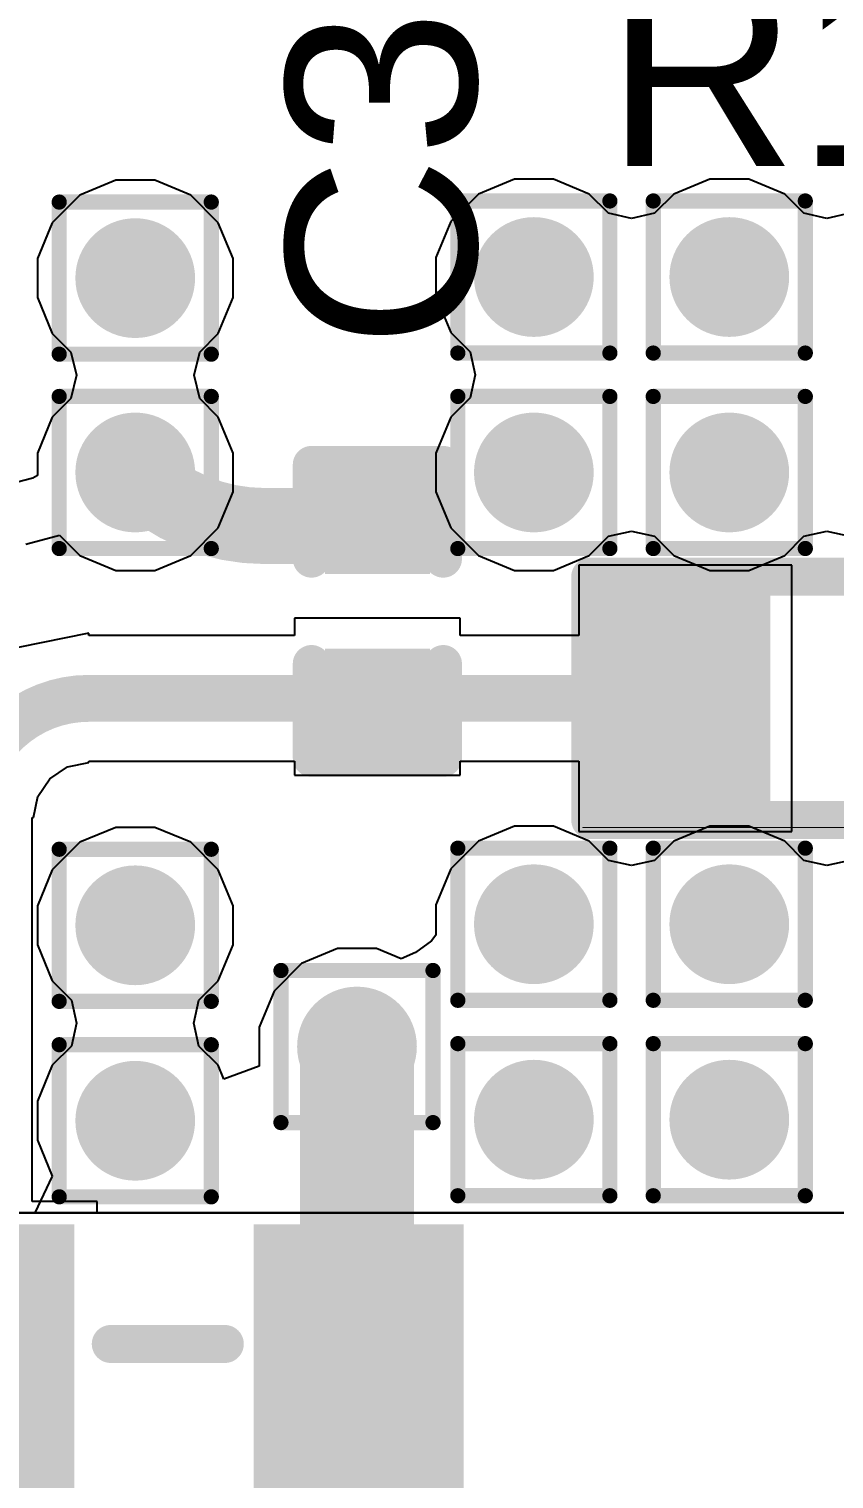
# Model space of a CAD drawing. Header units: inches. Extents: x -12 to 5355, y -7 to 5366.
# Drawn here: x 2.341 to 5.031, y 4.175 to 9.017 of the extents above; entities that cross this region are included whole.
import ezdxf

# ---------------------------------------------------------------- set-up
doc = ezdxf.new("R2010")
doc.units = ezdxf.units.IN
for name, color, linetype in [('BOTTOM LAYER', 5, 'Continuous'), ('Drill Drawing', 1, 'Continuous'), ('GROUND1', 16, 'Continuous'), ('GROUND2', 156, 'Continuous'), ('Multi-Layer', 9, 'Continuous'), ('POWER', 76, 'Continuous'), ('SIGNAL', 90, 'Continuous'), ('TOP LAYER', 1, 'Continuous'), ('Top Overlay', 2, 'Continuous'), ('Top Paste', 8, 'Continuous'), ('Top Solder', 216, 'Continuous'), ('Via Holes', 16, 'Continuous')]:
    doc.layers.add(name, color=color, linetype=linetype)
doc.styles.add('Arial', font='', dxfattribs={"height": 0.2})
doc.styles.get('Arial').set_extended_font_data('Arial')

# ---------------------------------------------------------------- blocks, each defined once
blk = doc.blocks.new('2450AT18D0100E_12')
at = {"layer": 'TOP LAYER'}
for points in [[(-2, 0.95), (-1, 0.95), (-1, 0.35), (-2, 0.35)], [(1, 0.95), (2, 0.95), (2, 0.35), (1, 0.35)], [(-2, -0.35), (-1, -0.35), (-1, -0.95), (-2, -0.95)], [(1, -0.35), (2, -0.35), (2, -0.95), (1, -0.95)]]:
    blk.add_hatch(color=1, dxfattribs=at).paths.add_polyline_path(points)
at = {"layer": 'Top Paste'}
for points in [[(-2, 0.95), (-1, 0.95), (-1, 0.35), (-2, 0.35)], [(1, 0.95), (2, 0.95), (2, 0.35), (1, 0.35)], [(-2, -0.35), (-1, -0.35), (-1, -0.95), (-2, -0.95)], [(1, -0.35), (2, -0.35), (2, -0.95), (1, -0.95)]]:
    blk.add_hatch(color=8, dxfattribs=at).paths.add_polyline_path(points)
at = {"layer": 'Top Solder'}
for points in [[(-2.0508, 1.0008), (-0.9492, 1.0008), (-0.9492, 0.2992), (-2.0508, 0.2992)], [(0.9492, 1.0008), (2.0508, 1.0008), (2.0508, 0.2992), (0.9492, 0.2992)], [(-2.0508, -0.2992), (-0.9492, -0.2992), (-0.9492, -1.0008), (-2.0508, -1.0008)], [(0.9492, -0.2992), (2.0508, -0.2992), (2.0508, -1.0008), (0.9492, -1.0008)]]:
    blk.add_hatch(color=216, dxfattribs=at).paths.add_polyline_path(points)
at = {"layer": 'Top Overlay'}
for p, q in [((-0.762, 0.381), (-0.762, 0.381)), ((-0.762, 0.381), (-0.762, -0.254)), ((-0.381, 0.381), (-0.762, 0.381)), ((-0.381, -0.254), (-0.381, 0.381)), ((-0.762, -0.254), (-0.381, -0.254))]:
    blk.add_line(p, q, dxfattribs=at)
for points in [[(0.7874, 0.8636, 0.127, 0.127, 0), (-0.762, 0.8636, 0.127, 0.127, 0)], [(-1.651, -0.1778, 0.127, 0.127, 0), (-1.651, 0.2032, 0.127, 0.127, 0)], [(1.651, -0.1778, 0.127, 0.127, 0), (1.651, 0.2032, 0.127, 0.127, 0)], [(0.7874, -0.8636, 0.127, 0.127, 0), (-0.762, -0.8636, 0.127, 0.127, 0)]]:
    blk.add_lwpolyline(points, format="xyseb", dxfattribs=at)
for points in [[(-0.7937, 0.8636, 0.0635, 0.0635, 1), (-0.7302, 0.8636, 0.0635, 0.0635, 1)], [(0.7556, 0.8636, 0.0635, 0.0635, 1), (0.8191, 0.8636, 0.0635, 0.0635, 1)], [(-1.6827, 0.2032, 0.0635, 0.0635, 1), (-1.6193, 0.2032, 0.0635, 0.0635, 1)], [(1.6193, 0.2032, 0.0635, 0.0635, 1), (1.6827, 0.2032, 0.0635, 0.0635, 1)], [(-1.6827, -0.1778, 0.0635, 0.0635, 1), (-1.6193, -0.1778, 0.0635, 0.0635, 1)], [(1.6193, -0.1778, 0.0635, 0.0635, 1), (1.6827, -0.1778, 0.0635, 0.0635, 1)], [(-0.7937, -0.8636, 0.0635, 0.0635, 1), (-0.7302, -0.8636, 0.0635, 0.0635, 1)], [(0.7556, -0.8636, 0.0635, 0.0635, 1), (0.8191, -0.8636, 0.0635, 0.0635, 1)]]:
    blk.add_lwpolyline(points, format="xyseb", close=True, dxfattribs=at)
blk = doc.blocks.new('R___0402_95')
at = {"layer": 'TOP LAYER'}
for points in [[(-0.6985, -0.3175), (-0.6985, 0.3175), (-0.2413, 0.3175), (-0.2413, -0.3175)], [(0.2413, -0.3175), (0.2413, 0.3175), (0.6985, 0.3175), (0.6985, -0.3175)]]:
    blk.add_hatch(color=1, dxfattribs=at).paths.add_polyline_path(points)
at = {"layer": 'Top Paste'}
for points in [[(-0.6985, -0.3175), (-0.6985, 0.3175), (-0.2413, 0.3175), (-0.2413, -0.3175)], [(0.2413, -0.3175), (0.2413, 0.3175), (0.6985, 0.3175), (0.6985, -0.3175)]]:
    blk.add_hatch(color=8, dxfattribs=at).paths.add_polyline_path(points)
at = {"layer": 'Top Solder'}
for points in [[(-0.7535, -0.3725), (-0.7535, 0.3725), (-0.1863, 0.3725), (-0.1863, -0.3725)], [(0.1863, -0.3725), (0.1863, 0.3725), (0.7535, 0.3725), (0.7535, -0.3725)]]:
    blk.add_hatch(color=216, dxfattribs=at).paths.add_polyline_path(points)
at = {"layer": 'Top Overlay'}
for points in [[(-0.7874, 0.4064, 0.127, 0.127, 0), (0.7874, 0.4064, 0.127, 0.127, 0)], [(-0.7874, -0.4064, 0.127, 0.127, 0), (-0.7874, 0.4064, 0.127, 0.127, 0)], [(0.7874, -0.4064, 0.127, 0.127, 0), (0.7874, 0.4064, 0.127, 0.127, 0)], [(-0.7874, -0.4064, 0.127, 0.127, 0), (0.7874, -0.4064, 0.127, 0.127, 0)], [(-0.8128, -0.4318, 0.00323, 0.00323, 0), (0.8128, -0.4318, 0.00323, 0.00323, 0)]]:
    blk.add_lwpolyline(points, format="xyseb", dxfattribs=at)
for points in [[(-0.8191, 0.4064, 0.0635, 0.0635, 1), (-0.7556, 0.4064, 0.0635, 0.0635, 1)], [(-0.8191, 0.4064, 0.0635, 0.0635, 1), (-0.7556, 0.4064, 0.0635, 0.0635, 1)], [(0.7556, 0.4064, 0.0635, 0.0635, 1), (0.8191, 0.4064, 0.0635, 0.0635, 1)], [(0.7556, 0.4064, 0.0635, 0.0635, 1), (0.8191, 0.4064, 0.0635, 0.0635, 1)], [(-0.8191, -0.4064, 0.0635, 0.0635, 1), (-0.7556, -0.4064, 0.0635, 0.0635, 1)], [(-0.8191, -0.4064, 0.0635, 0.0635, 1), (-0.7556, -0.4064, 0.0635, 0.0635, 1)], [(0.7556, -0.4064, 0.0635, 0.0635, 1), (0.8191, -0.4064, 0.0635, 0.0635, 1)], [(0.7556, -0.4064, 0.0635, 0.0635, 1), (0.8191, -0.4064, 0.0635, 0.0635, 1)], [(-0.8136, -0.4318, 0.00161, 0.00161, 1), (-0.812, -0.4318, 0.00161, 0.00161, 1)], [(0.812, -0.4318, 0.00161, 0.00161, 1), (0.8136, -0.4318, 0.00161, 0.00161, 1)]]:
    blk.add_lwpolyline(points, format="xyseb", close=True, dxfattribs=at)
blk = doc.blocks.new('CAPC0603X03L_C_121')
at = {"layer": 'TOP LAYER'}
for points in [[(-0.42, -0.15), (-0.42, 0.15), (-0.15, 0.15), (-0.15, -0.15)], [(0.15, -0.15), (0.15, 0.15), (0.42, 0.15), (0.42, -0.15)]]:
    blk.add_hatch(color=1, dxfattribs=at).paths.add_polyline_path(points)
at = {"layer": 'Top Paste'}
for points in [[(-0.42, -0.15), (-0.42, 0.15), (-0.15, 0.15), (-0.15, -0.15)], [(0.15, -0.15), (0.15, 0.15), (0.42, 0.15), (0.42, -0.15)]]:
    blk.add_hatch(color=8, dxfattribs=at).paths.add_polyline_path(points)
at = {"layer": 'Top Solder'}
for points in [[(-0.4454, -0.1754), (-0.4454, 0.1754), (-0.1246, 0.1754), (-0.1246, -0.1754)], [(0.1246, -0.1754), (0.1246, 0.1754), (0.4454, 0.1754), (0.4454, -0.1754)]]:
    blk.add_hatch(color=216, dxfattribs=at).paths.add_polyline_path(points)
at = {"layer": 'Top Overlay'}
for points in [[(-0.175, 0.22, 0.125, 0.125, 0), (-0.49, 0.22, 0.125, 0.125, 0)], [(-0.49, -0.22, 0.125, 0.125, 0), (-0.49, 0.22, 0.125, 0.125, 0)], [(0.49, 0.22, 0.125, 0.125, 0), (0.175, 0.22, 0.125, 0.125, 0)], [(0.49, -0.22, 0.125, 0.125, 0), (0.49, 0.22, 0.125, 0.125, 0)], [(-0.175, -0.22, 0.125, 0.125, 0), (-0.49, -0.22, 0.125, 0.125, 0)], [(0.49, -0.22, 0.125, 0.125, 0), (0.175, -0.22, 0.125, 0.125, 0)]]:
    blk.add_lwpolyline(points, format="xyseb", dxfattribs=at)
for points in [[(-0.5212, 0.22, 0.0625, 0.0625, 1), (-0.4587, 0.22, 0.0625, 0.0625, 1)], [(-0.5212, 0.22, 0.0625, 0.0625, 1), (-0.4587, 0.22, 0.0625, 0.0625, 1)], [(-0.2063, 0.22, 0.0625, 0.0625, 1), (-0.1438, 0.22, 0.0625, 0.0625, 1)], [(0.1438, 0.22, 0.0625, 0.0625, 1), (0.2063, 0.22, 0.0625, 0.0625, 1)], [(0.4587, 0.22, 0.0625, 0.0625, 1), (0.5212, 0.22, 0.0625, 0.0625, 1)], [(0.4587, 0.22, 0.0625, 0.0625, 1), (0.5212, 0.22, 0.0625, 0.0625, 1)], [(-0.5212, -0.22, 0.0625, 0.0625, 1), (-0.4587, -0.22, 0.0625, 0.0625, 1)], [(-0.5212, -0.22, 0.0625, 0.0625, 1), (-0.4587, -0.22, 0.0625, 0.0625, 1)], [(-0.2063, -0.22, 0.0625, 0.0625, 1), (-0.1438, -0.22, 0.0625, 0.0625, 1)], [(0.1438, -0.22, 0.0625, 0.0625, 1), (0.2063, -0.22, 0.0625, 0.0625, 1)], [(0.4587, -0.22, 0.0625, 0.0625, 1), (0.5212, -0.22, 0.0625, 0.0625, 1)], [(0.4587, -0.22, 0.0625, 0.0625, 1), (0.5212, -0.22, 0.0625, 0.0625, 1)]]:
    blk.add_lwpolyline(points, format="xyseb", close=True, dxfattribs=at)

msp = doc.modelspace()

# ---------------------------------------------------------------- hatches: boundary and pattern name
at = {"layer": 'BOTTOM LAYER'}
h = msp.add_hatch(color=5, dxfattribs=at)
edge = h.paths.add_edge_path()
edge.add_arc((2.6963, 8.1853), 0.2, 0, 360)
h = msp.add_hatch(color=5, dxfattribs=at)
edge = h.paths.add_edge_path()
edge.add_arc((4.028, 8.189), 0.2, 0, 360)
h = msp.add_hatch(color=5, dxfattribs=at)
edge = h.paths.add_edge_path()
edge.add_arc((4.6808, 8.189), 0.2, 0, 360)
h = msp.add_hatch(color=5, dxfattribs=at)
edge = h.paths.add_edge_path()
edge.add_arc((2.6963, 7.5362), 0.2, 0, 360)
h = msp.add_hatch(color=5, dxfattribs=at)
edge = h.paths.add_edge_path()
edge.add_arc((4.028, 7.5362), 0.2, 0, 360)
h = msp.add_hatch(color=5, dxfattribs=at)
edge = h.paths.add_edge_path()
edge.add_arc((4.6808, 7.5362), 0.2, 0, 360)
h = msp.add_hatch(color=5, dxfattribs=at)
edge = h.paths.add_edge_path()
edge.add_arc((2.6963, 6.0238), 0.2, 0, 360)
h = msp.add_hatch(color=5, dxfattribs=at)
edge = h.paths.add_edge_path()
edge.add_arc((4.028, 6.0274), 0.2, 0, 360)
h = msp.add_hatch(color=5, dxfattribs=at)
edge = h.paths.add_edge_path()
edge.add_arc((4.6808, 6.0274), 0.2, 0, 360)
h = msp.add_hatch(color=5, dxfattribs=at)
edge = h.paths.add_edge_path()
edge.add_arc((3.4371, 5.6189), 0.2, 0, 360)
h = msp.add_hatch(color=5, dxfattribs=at)
edge = h.paths.add_edge_path()
edge.add_arc((2.6963, 5.371), 0.2, 0, 360)
h = msp.add_hatch(color=5, dxfattribs=at)
edge = h.paths.add_edge_path()
edge.add_arc((4.028, 5.3746), 0.2, 0, 360)
h = msp.add_hatch(color=5, dxfattribs=at)
edge = h.paths.add_edge_path()
edge.add_arc((4.6808, 5.3746), 0.2, 0, 360)
at = {"layer": 'GROUND1'}
h = msp.add_hatch(color=16, dxfattribs=at)
edge = h.paths.add_edge_path()
edge.add_arc((2.6963, 8.1853), 0.2, 0, 360)
h = msp.add_hatch(color=16, dxfattribs=at)
edge = h.paths.add_edge_path()
edge.add_arc((4.028, 8.189), 0.2, 0, 360)
h = msp.add_hatch(color=16, dxfattribs=at)
edge = h.paths.add_edge_path()
edge.add_arc((4.6808, 8.189), 0.2, 0, 360)
h = msp.add_hatch(color=16, dxfattribs=at)
edge = h.paths.add_edge_path()
edge.add_arc((2.6963, 7.5362), 0.2, 0, 360)
h = msp.add_hatch(color=16, dxfattribs=at)
edge = h.paths.add_edge_path()
edge.add_arc((4.028, 7.5362), 0.2, 0, 360)
h = msp.add_hatch(color=16, dxfattribs=at)
edge = h.paths.add_edge_path()
edge.add_arc((4.6808, 7.5362), 0.2, 0, 360)
h = msp.add_hatch(color=16, dxfattribs=at)
edge = h.paths.add_edge_path()
edge.add_arc((2.6963, 6.0238), 0.2, 0, 360)
h = msp.add_hatch(color=16, dxfattribs=at)
edge = h.paths.add_edge_path()
edge.add_arc((4.028, 6.0274), 0.2, 0, 360)
h = msp.add_hatch(color=16, dxfattribs=at)
edge = h.paths.add_edge_path()
edge.add_arc((4.6808, 6.0274), 0.2, 0, 360)
h = msp.add_hatch(color=16, dxfattribs=at)
edge = h.paths.add_edge_path()
edge.add_arc((3.4371, 5.6189), 0.2, 0, 360)
h = msp.add_hatch(color=16, dxfattribs=at)
edge = h.paths.add_edge_path()
edge.add_arc((2.6963, 5.371), 0.2, 0, 360)
h = msp.add_hatch(color=16, dxfattribs=at)
edge = h.paths.add_edge_path()
edge.add_arc((4.028, 5.3746), 0.2, 0, 360)
h = msp.add_hatch(color=16, dxfattribs=at)
edge = h.paths.add_edge_path()
edge.add_arc((4.6808, 5.3746), 0.2, 0, 360)
at = {"layer": 'GROUND2'}
h = msp.add_hatch(color=156, dxfattribs=at)
edge = h.paths.add_edge_path()
edge.add_arc((2.6963, 8.1853), 0.2, 0, 360)
h = msp.add_hatch(color=156, dxfattribs=at)
edge = h.paths.add_edge_path()
edge.add_arc((4.028, 8.189), 0.2, 0, 360)
h = msp.add_hatch(color=156, dxfattribs=at)
edge = h.paths.add_edge_path()
edge.add_arc((4.6808, 8.189), 0.2, 0, 360)
h = msp.add_hatch(color=156, dxfattribs=at)
edge = h.paths.add_edge_path()
edge.add_arc((2.6963, 7.5362), 0.2, 0, 360)
h = msp.add_hatch(color=156, dxfattribs=at)
edge = h.paths.add_edge_path()
edge.add_arc((4.028, 7.5362), 0.2, 0, 360)
h = msp.add_hatch(color=156, dxfattribs=at)
edge = h.paths.add_edge_path()
edge.add_arc((4.6808, 7.5362), 0.2, 0, 360)
h = msp.add_hatch(color=156, dxfattribs=at)
edge = h.paths.add_edge_path()
edge.add_arc((2.6963, 6.0238), 0.2, 0, 360)
h = msp.add_hatch(color=156, dxfattribs=at)
edge = h.paths.add_edge_path()
edge.add_arc((4.028, 6.0274), 0.2, 0, 360)
h = msp.add_hatch(color=156, dxfattribs=at)
edge = h.paths.add_edge_path()
edge.add_arc((4.6808, 6.0274), 0.2, 0, 360)
h = msp.add_hatch(color=156, dxfattribs=at)
edge = h.paths.add_edge_path()
edge.add_arc((3.4371, 5.6189), 0.2, 0, 360)
h = msp.add_hatch(color=156, dxfattribs=at)
edge = h.paths.add_edge_path()
edge.add_arc((2.6963, 5.371), 0.2, 0, 360)
h = msp.add_hatch(color=156, dxfattribs=at)
edge = h.paths.add_edge_path()
edge.add_arc((4.028, 5.3746), 0.2, 0, 360)
h = msp.add_hatch(color=156, dxfattribs=at)
edge = h.paths.add_edge_path()
edge.add_arc((4.6808, 5.3746), 0.2, 0, 360)
at = {"layer": 'POWER'}
h = msp.add_hatch(color=76, dxfattribs=at)
edge = h.paths.add_edge_path()
edge.add_arc((2.6963, 8.1853), 0.2, 0, 360)
h = msp.add_hatch(color=76, dxfattribs=at)
edge = h.paths.add_edge_path()
edge.add_arc((4.028, 8.189), 0.2, 0, 360)
h = msp.add_hatch(color=76, dxfattribs=at)
edge = h.paths.add_edge_path()
edge.add_arc((4.6808, 8.189), 0.2, 0, 360)
h = msp.add_hatch(color=76, dxfattribs=at)
edge = h.paths.add_edge_path()
edge.add_arc((2.6963, 7.5362), 0.2, 0, 360)
h = msp.add_hatch(color=76, dxfattribs=at)
edge = h.paths.add_edge_path()
edge.add_arc((4.028, 7.5362), 0.2, 0, 360)
h = msp.add_hatch(color=76, dxfattribs=at)
edge = h.paths.add_edge_path()
edge.add_arc((4.6808, 7.5362), 0.2, 0, 360)
h = msp.add_hatch(color=76, dxfattribs=at)
edge = h.paths.add_edge_path()
edge.add_arc((2.6963, 6.0238), 0.2, 0, 360)
h = msp.add_hatch(color=76, dxfattribs=at)
edge = h.paths.add_edge_path()
edge.add_arc((4.028, 6.0274), 0.2, 0, 360)
h = msp.add_hatch(color=76, dxfattribs=at)
edge = h.paths.add_edge_path()
edge.add_arc((4.6808, 6.0274), 0.2, 0, 360)
h = msp.add_hatch(color=76, dxfattribs=at)
edge = h.paths.add_edge_path()
edge.add_arc((3.4371, 5.6189), 0.2, 0, 360)
h = msp.add_hatch(color=76, dxfattribs=at)
edge = h.paths.add_edge_path()
edge.add_arc((2.6963, 5.371), 0.2, 0, 360)
h = msp.add_hatch(color=76, dxfattribs=at)
edge = h.paths.add_edge_path()
edge.add_arc((4.028, 5.3746), 0.2, 0, 360)
h = msp.add_hatch(color=76, dxfattribs=at)
edge = h.paths.add_edge_path()
edge.add_arc((4.6808, 5.3746), 0.2, 0, 360)
at = {"layer": 'SIGNAL'}
h = msp.add_hatch(color=90, dxfattribs=at)
edge = h.paths.add_edge_path()
edge.add_arc((2.6963, 8.1853), 0.2, 0, 360)
h = msp.add_hatch(color=90, dxfattribs=at)
edge = h.paths.add_edge_path()
edge.add_arc((4.028, 8.189), 0.2, 0, 360)
h = msp.add_hatch(color=90, dxfattribs=at)
edge = h.paths.add_edge_path()
edge.add_arc((4.6808, 8.189), 0.2, 0, 360)
h = msp.add_hatch(color=90, dxfattribs=at)
edge = h.paths.add_edge_path()
edge.add_arc((2.6963, 7.5362), 0.2, 0, 360)
h = msp.add_hatch(color=90, dxfattribs=at)
edge = h.paths.add_edge_path()
edge.add_arc((4.028, 7.5362), 0.2, 0, 360)
h = msp.add_hatch(color=90, dxfattribs=at)
edge = h.paths.add_edge_path()
edge.add_arc((4.6808, 7.5362), 0.2, 0, 360)
h = msp.add_hatch(color=90, dxfattribs=at)
edge = h.paths.add_edge_path()
edge.add_arc((2.6963, 6.0238), 0.2, 0, 360)
h = msp.add_hatch(color=90, dxfattribs=at)
edge = h.paths.add_edge_path()
edge.add_arc((4.028, 6.0274), 0.2, 0, 360)
h = msp.add_hatch(color=90, dxfattribs=at)
edge = h.paths.add_edge_path()
edge.add_arc((4.6808, 6.0274), 0.2, 0, 360)
h = msp.add_hatch(color=90, dxfattribs=at)
edge = h.paths.add_edge_path()
edge.add_arc((3.4371, 5.6189), 0.2, 0, 360)
h = msp.add_hatch(color=90, dxfattribs=at)
edge = h.paths.add_edge_path()
edge.add_arc((2.6963, 5.371), 0.2, 0, 360)
h = msp.add_hatch(color=90, dxfattribs=at)
edge = h.paths.add_edge_path()
edge.add_arc((4.028, 5.3746), 0.2, 0, 360)
h = msp.add_hatch(color=90, dxfattribs=at)
edge = h.paths.add_edge_path()
edge.add_arc((4.6808, 5.3746), 0.2, 0, 360)
at = {"layer": 'TOP LAYER'}
h = msp.add_hatch(color=1, dxfattribs=at)
edge = h.paths.add_edge_path()
edge.add_arc((2.6963, 8.1853), 0.2, 0, 360)
h = msp.add_hatch(color=1, dxfattribs=at)
edge = h.paths.add_edge_path()
edge.add_arc((4.028, 8.189), 0.2, 0, 360)
h = msp.add_hatch(color=1, dxfattribs=at)
edge = h.paths.add_edge_path()
edge.add_arc((4.6808, 8.189), 0.2, 0, 360)
h = msp.add_hatch(color=1, dxfattribs=at)
edge = h.paths.add_edge_path()
edge.add_arc((2.6963, 7.5362), 0.2, 0, 360)
h = msp.add_hatch(color=1, dxfattribs=at)
edge = h.paths.add_edge_path()
edge.add_arc((4.028, 7.5362), 0.2, 0, 360)
h = msp.add_hatch(color=1, dxfattribs=at)
edge = h.paths.add_edge_path()
edge.add_arc((4.6808, 7.5362), 0.2, 0, 360)
h = msp.add_hatch(color=1, dxfattribs=at)
edge = h.paths.add_edge_path()
edge.add_arc((2.6963, 6.0238), 0.2, 0, 360)
h = msp.add_hatch(color=1, dxfattribs=at)
edge = h.paths.add_edge_path()
edge.add_arc((4.028, 6.0274), 0.2, 0, 360)
h = msp.add_hatch(color=1, dxfattribs=at)
edge = h.paths.add_edge_path()
edge.add_arc((4.6808, 6.0274), 0.2, 0, 360)
h = msp.add_hatch(color=1, dxfattribs=at)
edge = h.paths.add_edge_path()
edge.add_arc((3.4371, 5.6189), 0.2, 0, 360)
h = msp.add_hatch(color=1, dxfattribs=at)
edge = h.paths.add_edge_path()
edge.add_arc((2.6963, 5.371), 0.2, 0, 360)
h = msp.add_hatch(color=1, dxfattribs=at)
edge = h.paths.add_edge_path()
edge.add_arc((4.028, 5.3746), 0.2, 0, 360)
h = msp.add_hatch(color=1, dxfattribs=at)
edge = h.paths.add_edge_path()
edge.add_arc((4.6808, 5.3746), 0.2, 0, 360)
at = {"layer": 'Via Holes'}
h = msp.add_hatch(color=7, dxfattribs=at)
edge = h.paths.add_edge_path()
edge.add_arc((2.6963, 8.1853), 0.1, 0, 360)
h = msp.add_hatch(color=7, dxfattribs=at)
edge = h.paths.add_edge_path()
edge.add_arc((4.028, 8.189), 0.1, 0, 360)
h = msp.add_hatch(color=7, dxfattribs=at)
edge = h.paths.add_edge_path()
edge.add_arc((4.6808, 8.189), 0.1, 0, 360)
h = msp.add_hatch(color=7, dxfattribs=at)
edge = h.paths.add_edge_path()
edge.add_arc((2.6963, 7.5362), 0.1, 0, 360)
h = msp.add_hatch(color=7, dxfattribs=at)
edge = h.paths.add_edge_path()
edge.add_arc((4.028, 7.5362), 0.1, 0, 360)
h = msp.add_hatch(color=7, dxfattribs=at)
edge = h.paths.add_edge_path()
edge.add_arc((4.6808, 7.5362), 0.1, 0, 360)
h = msp.add_hatch(color=7, dxfattribs=at)
edge = h.paths.add_edge_path()
edge.add_arc((2.6963, 6.0238), 0.1, 0, 360)
h = msp.add_hatch(color=7, dxfattribs=at)
edge = h.paths.add_edge_path()
edge.add_arc((4.028, 6.0274), 0.1, 0, 360)
h = msp.add_hatch(color=7, dxfattribs=at)
edge = h.paths.add_edge_path()
edge.add_arc((4.6808, 6.0274), 0.1, 0, 360)
h = msp.add_hatch(color=7, dxfattribs=at)
edge = h.paths.add_edge_path()
edge.add_arc((3.4371, 5.6189), 0.1, 0, 360)
h = msp.add_hatch(color=7, dxfattribs=at)
edge = h.paths.add_edge_path()
edge.add_arc((4.028, 5.3746), 0.1, 0, 360)
h = msp.add_hatch(color=7, dxfattribs=at)
edge = h.paths.add_edge_path()
edge.add_arc((4.6808, 5.3746), 0.1, 0, 360)
h = msp.add_hatch(color=7, dxfattribs=at)
edge = h.paths.add_edge_path()
edge.add_arc((2.6963, 5.371), 0.1, 0, 360)

# ---------------------------------------------------------------- linework, layer by layer
at = {"layer": 'BOTTOM LAYER'}
msp.add_line((7.847, 5.0639), (0.259, 5.0639), dxfattribs=at)
at = {"layer": 'Drill Drawing'}
for points in [[(2.4423, 8.4393, 0.0508, 0.0508, 0), (2.9503, 8.4393, 0.0508, 0.0508, 0)], [(2.4423, 7.9313, 0.0508, 0.0508, 0), (2.4423, 8.4393, 0.0508, 0.0508, 0)], [(2.9503, 7.9313, 0.0508, 0.0508, 0), (2.9503, 8.4393, 0.0508, 0.0508, 0)], [(3.774, 8.443, 0.0508, 0.0508, 0), (4.282, 8.443, 0.0508, 0.0508, 0)], [(3.774, 7.935, 0.0508, 0.0508, 0), (3.774, 8.443, 0.0508, 0.0508, 0)], [(4.282, 7.935, 0.0508, 0.0508, 0), (4.282, 8.443, 0.0508, 0.0508, 0)], [(4.4268, 8.443, 0.0508, 0.0508, 0), (4.9348, 8.443, 0.0508, 0.0508, 0)], [(4.4268, 7.935, 0.0508, 0.0508, 0), (4.4268, 8.443, 0.0508, 0.0508, 0)], [(4.9348, 7.935, 0.0508, 0.0508, 0), (4.9348, 8.443, 0.0508, 0.0508, 0)], [(2.4423, 7.9313, 0.0508, 0.0508, 0), (2.9503, 7.9313, 0.0508, 0.0508, 0)], [(3.774, 7.935, 0.0508, 0.0508, 0), (4.282, 7.935, 0.0508, 0.0508, 0)], [(4.4268, 7.935, 0.0508, 0.0508, 0), (4.9348, 7.935, 0.0508, 0.0508, 0)], [(2.4423, 7.7902, 0.0508, 0.0508, 0), (2.9503, 7.7902, 0.0508, 0.0508, 0)], [(2.4423, 7.2822, 0.0508, 0.0508, 0), (2.4423, 7.7902, 0.0508, 0.0508, 0)], [(2.9503, 7.2822, 0.0508, 0.0508, 0), (2.9503, 7.7902, 0.0508, 0.0508, 0)], [(3.774, 7.7902, 0.0508, 0.0508, 0), (4.282, 7.7902, 0.0508, 0.0508, 0)], [(3.774, 7.2822, 0.0508, 0.0508, 0), (3.774, 7.7902, 0.0508, 0.0508, 0)], [(4.282, 7.2822, 0.0508, 0.0508, 0), (4.282, 7.7902, 0.0508, 0.0508, 0)], [(4.4268, 7.7902, 0.0508, 0.0508, 0), (4.9348, 7.7902, 0.0508, 0.0508, 0)], [(4.4268, 7.2822, 0.0508, 0.0508, 0), (4.4268, 7.7902, 0.0508, 0.0508, 0)], [(4.9348, 7.2822, 0.0508, 0.0508, 0), (4.9348, 7.7902, 0.0508, 0.0508, 0)], [(2.4423, 7.2822, 0.0508, 0.0508, 0), (2.9503, 7.2822, 0.0508, 0.0508, 0)], [(3.774, 7.2822, 0.0508, 0.0508, 0), (4.282, 7.2822, 0.0508, 0.0508, 0)], [(4.4268, 7.2822, 0.0508, 0.0508, 0), (4.9348, 7.2822, 0.0508, 0.0508, 0)], [(2.4423, 6.2778, 0.0508, 0.0508, 0), (2.9503, 6.2778, 0.0508, 0.0508, 0)], [(2.4423, 5.7698, 0.0508, 0.0508, 0), (2.4423, 6.2778, 0.0508, 0.0508, 0)], [(2.9503, 5.7698, 0.0508, 0.0508, 0), (2.9503, 6.2778, 0.0508, 0.0508, 0)], [(3.774, 6.2814, 0.0508, 0.0508, 0), (4.282, 6.2814, 0.0508, 0.0508, 0)], [(3.774, 5.7734, 0.0508, 0.0508, 0), (3.774, 6.2814, 0.0508, 0.0508, 0)], [(4.282, 5.7734, 0.0508, 0.0508, 0), (4.282, 6.2814, 0.0508, 0.0508, 0)], [(4.4268, 6.2814, 0.0508, 0.0508, 0), (4.9348, 6.2814, 0.0508, 0.0508, 0)], [(4.4268, 5.7734, 0.0508, 0.0508, 0), (4.4268, 6.2814, 0.0508, 0.0508, 0)], [(4.9348, 5.7734, 0.0508, 0.0508, 0), (4.9348, 6.2814, 0.0508, 0.0508, 0)], [(3.1831, 5.8729, 0.0508, 0.0508, 0), (3.6911, 5.8729, 0.0508, 0.0508, 0)], [(3.1831, 5.3649, 0.0508, 0.0508, 0), (3.1831, 5.8729, 0.0508, 0.0508, 0)], [(3.6911, 5.3649, 0.0508, 0.0508, 0), (3.6911, 5.8729, 0.0508, 0.0508, 0)], [(2.4423, 5.7698, 0.0508, 0.0508, 0), (2.9503, 5.7698, 0.0508, 0.0508, 0)], [(3.774, 5.7734, 0.0508, 0.0508, 0), (4.282, 5.7734, 0.0508, 0.0508, 0)], [(4.4268, 5.7734, 0.0508, 0.0508, 0), (4.9348, 5.7734, 0.0508, 0.0508, 0)], [(2.4423, 5.625, 0.0508, 0.0508, 0), (2.9503, 5.625, 0.0508, 0.0508, 0)], [(2.4423, 5.117, 0.0508, 0.0508, 0), (2.4423, 5.625, 0.0508, 0.0508, 0)], [(2.9503, 5.117, 0.0508, 0.0508, 0), (2.9503, 5.625, 0.0508, 0.0508, 0)], [(3.774, 5.6286, 0.0508, 0.0508, 0), (4.282, 5.6286, 0.0508, 0.0508, 0)], [(3.774, 5.1206, 0.0508, 0.0508, 0), (3.774, 5.6286, 0.0508, 0.0508, 0)], [(4.282, 5.1206, 0.0508, 0.0508, 0), (4.282, 5.6286, 0.0508, 0.0508, 0)], [(4.4268, 5.6286, 0.0508, 0.0508, 0), (4.9348, 5.6286, 0.0508, 0.0508, 0)], [(4.4268, 5.1206, 0.0508, 0.0508, 0), (4.4268, 5.6286, 0.0508, 0.0508, 0)], [(4.9348, 5.1206, 0.0508, 0.0508, 0), (4.9348, 5.6286, 0.0508, 0.0508, 0)], [(3.1831, 5.3649, 0.0508, 0.0508, 0), (3.6911, 5.3649, 0.0508, 0.0508, 0)], [(2.4423, 5.117, 0.0508, 0.0508, 0), (2.9503, 5.117, 0.0508, 0.0508, 0)], [(3.774, 5.1206, 0.0508, 0.0508, 0), (4.282, 5.1206, 0.0508, 0.0508, 0)], [(4.4268, 5.1206, 0.0508, 0.0508, 0), (4.9348, 5.1206, 0.0508, 0.0508, 0)]]:
    msp.add_lwpolyline(points, format="xyseb", dxfattribs=at)
for points in [[(2.4296, 8.4393, 0.0254, 0.0254, 1), (2.455, 8.4393, 0.0254, 0.0254, 1)], [(2.4296, 8.4393, 0.0254, 0.0254, 1), (2.455, 8.4393, 0.0254, 0.0254, 1)], [(2.9376, 8.4393, 0.0254, 0.0254, 1), (2.963, 8.4393, 0.0254, 0.0254, 1)], [(2.9376, 8.4393, 0.0254, 0.0254, 1), (2.963, 8.4393, 0.0254, 0.0254, 1)], [(3.7613, 8.443, 0.0254, 0.0254, 1), (3.7867, 8.443, 0.0254, 0.0254, 1)], [(3.7613, 8.443, 0.0254, 0.0254, 1), (3.7867, 8.443, 0.0254, 0.0254, 1)], [(4.2693, 8.443, 0.0254, 0.0254, 1), (4.2947, 8.443, 0.0254, 0.0254, 1)], [(4.2693, 8.443, 0.0254, 0.0254, 1), (4.2947, 8.443, 0.0254, 0.0254, 1)], [(4.4141, 8.443, 0.0254, 0.0254, 1), (4.4395, 8.443, 0.0254, 0.0254, 1)], [(4.4141, 8.443, 0.0254, 0.0254, 1), (4.4395, 8.443, 0.0254, 0.0254, 1)], [(4.9221, 8.443, 0.0254, 0.0254, 1), (4.9475, 8.443, 0.0254, 0.0254, 1)], [(4.9221, 8.443, 0.0254, 0.0254, 1), (4.9475, 8.443, 0.0254, 0.0254, 1)], [(2.4296, 7.9313, 0.0254, 0.0254, 1), (2.455, 7.9313, 0.0254, 0.0254, 1)], [(2.4296, 7.9313, 0.0254, 0.0254, 1), (2.455, 7.9313, 0.0254, 0.0254, 1)], [(2.9376, 7.9313, 0.0254, 0.0254, 1), (2.963, 7.9313, 0.0254, 0.0254, 1)], [(2.9376, 7.9313, 0.0254, 0.0254, 1), (2.963, 7.9313, 0.0254, 0.0254, 1)], [(3.7613, 7.935, 0.0254, 0.0254, 1), (3.7867, 7.935, 0.0254, 0.0254, 1)], [(3.7613, 7.935, 0.0254, 0.0254, 1), (3.7867, 7.935, 0.0254, 0.0254, 1)], [(4.2693, 7.935, 0.0254, 0.0254, 1), (4.2947, 7.935, 0.0254, 0.0254, 1)], [(4.2693, 7.935, 0.0254, 0.0254, 1), (4.2947, 7.935, 0.0254, 0.0254, 1)], [(4.4141, 7.935, 0.0254, 0.0254, 1), (4.4395, 7.935, 0.0254, 0.0254, 1)], [(4.4141, 7.935, 0.0254, 0.0254, 1), (4.4395, 7.935, 0.0254, 0.0254, 1)], [(4.9221, 7.935, 0.0254, 0.0254, 1), (4.9475, 7.935, 0.0254, 0.0254, 1)], [(4.9221, 7.935, 0.0254, 0.0254, 1), (4.9475, 7.935, 0.0254, 0.0254, 1)], [(2.4296, 7.7902, 0.0254, 0.0254, 1), (2.455, 7.7902, 0.0254, 0.0254, 1)], [(2.4296, 7.7902, 0.0254, 0.0254, 1), (2.455, 7.7902, 0.0254, 0.0254, 1)], [(2.9376, 7.7902, 0.0254, 0.0254, 1), (2.963, 7.7902, 0.0254, 0.0254, 1)], [(2.9376, 7.7902, 0.0254, 0.0254, 1), (2.963, 7.7902, 0.0254, 0.0254, 1)], [(3.7613, 7.7902, 0.0254, 0.0254, 1), (3.7867, 7.7902, 0.0254, 0.0254, 1)], [(3.7613, 7.7902, 0.0254, 0.0254, 1), (3.7867, 7.7902, 0.0254, 0.0254, 1)], [(4.2693, 7.7902, 0.0254, 0.0254, 1), (4.2947, 7.7902, 0.0254, 0.0254, 1)], [(4.2693, 7.7902, 0.0254, 0.0254, 1), (4.2947, 7.7902, 0.0254, 0.0254, 1)], [(4.4141, 7.7902, 0.0254, 0.0254, 1), (4.4395, 7.7902, 0.0254, 0.0254, 1)], [(4.4141, 7.7902, 0.0254, 0.0254, 1), (4.4395, 7.7902, 0.0254, 0.0254, 1)], [(4.9221, 7.7902, 0.0254, 0.0254, 1), (4.9475, 7.7902, 0.0254, 0.0254, 1)], [(4.9221, 7.7902, 0.0254, 0.0254, 1), (4.9475, 7.7902, 0.0254, 0.0254, 1)], [(2.4296, 7.2822, 0.0254, 0.0254, 1), (2.455, 7.2822, 0.0254, 0.0254, 1)], [(2.4296, 7.2822, 0.0254, 0.0254, 1), (2.455, 7.2822, 0.0254, 0.0254, 1)], [(2.9376, 7.2822, 0.0254, 0.0254, 1), (2.963, 7.2822, 0.0254, 0.0254, 1)], [(2.9376, 7.2822, 0.0254, 0.0254, 1), (2.963, 7.2822, 0.0254, 0.0254, 1)], [(3.7613, 7.2822, 0.0254, 0.0254, 1), (3.7867, 7.2822, 0.0254, 0.0254, 1)], [(3.7613, 7.2822, 0.0254, 0.0254, 1), (3.7867, 7.2822, 0.0254, 0.0254, 1)], [(4.2693, 7.2822, 0.0254, 0.0254, 1), (4.2947, 7.2822, 0.0254, 0.0254, 1)], [(4.2693, 7.2822, 0.0254, 0.0254, 1), (4.2947, 7.2822, 0.0254, 0.0254, 1)], [(4.4141, 7.2822, 0.0254, 0.0254, 1), (4.4395, 7.2822, 0.0254, 0.0254, 1)], [(4.4141, 7.2822, 0.0254, 0.0254, 1), (4.4395, 7.2822, 0.0254, 0.0254, 1)], [(4.9221, 7.2822, 0.0254, 0.0254, 1), (4.9475, 7.2822, 0.0254, 0.0254, 1)], [(4.9221, 7.2822, 0.0254, 0.0254, 1), (4.9475, 7.2822, 0.0254, 0.0254, 1)], [(2.4296, 6.2778, 0.0254, 0.0254, 1), (2.455, 6.2778, 0.0254, 0.0254, 1)], [(2.4296, 6.2778, 0.0254, 0.0254, 1), (2.455, 6.2778, 0.0254, 0.0254, 1)], [(2.9376, 6.2778, 0.0254, 0.0254, 1), (2.963, 6.2778, 0.0254, 0.0254, 1)], [(2.9376, 6.2778, 0.0254, 0.0254, 1), (2.963, 6.2778, 0.0254, 0.0254, 1)], [(3.7613, 6.2814, 0.0254, 0.0254, 1), (3.7867, 6.2814, 0.0254, 0.0254, 1)], [(3.7613, 6.2814, 0.0254, 0.0254, 1), (3.7867, 6.2814, 0.0254, 0.0254, 1)], [(4.2693, 6.2814, 0.0254, 0.0254, 1), (4.2947, 6.2814, 0.0254, 0.0254, 1)], [(4.2693, 6.2814, 0.0254, 0.0254, 1), (4.2947, 6.2814, 0.0254, 0.0254, 1)], [(4.4141, 6.2814, 0.0254, 0.0254, 1), (4.4395, 6.2814, 0.0254, 0.0254, 1)], [(4.4141, 6.2814, 0.0254, 0.0254, 1), (4.4395, 6.2814, 0.0254, 0.0254, 1)], [(4.9221, 6.2814, 0.0254, 0.0254, 1), (4.9475, 6.2814, 0.0254, 0.0254, 1)], [(4.9221, 6.2814, 0.0254, 0.0254, 1), (4.9475, 6.2814, 0.0254, 0.0254, 1)], [(3.1704, 5.8729, 0.0254, 0.0254, 1), (3.1958, 5.8729, 0.0254, 0.0254, 1)], [(3.1704, 5.8729, 0.0254, 0.0254, 1), (3.1958, 5.8729, 0.0254, 0.0254, 1)], [(3.6784, 5.8729, 0.0254, 0.0254, 1), (3.7038, 5.8729, 0.0254, 0.0254, 1)], [(3.6784, 5.8729, 0.0254, 0.0254, 1), (3.7038, 5.8729, 0.0254, 0.0254, 1)], [(2.4296, 5.7698, 0.0254, 0.0254, 1), (2.455, 5.7698, 0.0254, 0.0254, 1)], [(2.4296, 5.7698, 0.0254, 0.0254, 1), (2.455, 5.7698, 0.0254, 0.0254, 1)], [(2.9376, 5.7698, 0.0254, 0.0254, 1), (2.963, 5.7698, 0.0254, 0.0254, 1)], [(2.9376, 5.7698, 0.0254, 0.0254, 1), (2.963, 5.7698, 0.0254, 0.0254, 1)], [(3.7613, 5.7734, 0.0254, 0.0254, 1), (3.7867, 5.7734, 0.0254, 0.0254, 1)], [(3.7613, 5.7734, 0.0254, 0.0254, 1), (3.7867, 5.7734, 0.0254, 0.0254, 1)], [(4.2693, 5.7734, 0.0254, 0.0254, 1), (4.2947, 5.7734, 0.0254, 0.0254, 1)], [(4.2693, 5.7734, 0.0254, 0.0254, 1), (4.2947, 5.7734, 0.0254, 0.0254, 1)], [(4.4141, 5.7734, 0.0254, 0.0254, 1), (4.4395, 5.7734, 0.0254, 0.0254, 1)], [(4.4141, 5.7734, 0.0254, 0.0254, 1), (4.4395, 5.7734, 0.0254, 0.0254, 1)], [(4.9221, 5.7734, 0.0254, 0.0254, 1), (4.9475, 5.7734, 0.0254, 0.0254, 1)], [(4.9221, 5.7734, 0.0254, 0.0254, 1), (4.9475, 5.7734, 0.0254, 0.0254, 1)], [(2.4296, 5.625, 0.0254, 0.0254, 1), (2.455, 5.625, 0.0254, 0.0254, 1)], [(2.4296, 5.625, 0.0254, 0.0254, 1), (2.455, 5.625, 0.0254, 0.0254, 1)], [(2.9376, 5.625, 0.0254, 0.0254, 1), (2.963, 5.625, 0.0254, 0.0254, 1)], [(2.9376, 5.625, 0.0254, 0.0254, 1), (2.963, 5.625, 0.0254, 0.0254, 1)], [(3.7613, 5.6286, 0.0254, 0.0254, 1), (3.7867, 5.6286, 0.0254, 0.0254, 1)], [(3.7613, 5.6286, 0.0254, 0.0254, 1), (3.7867, 5.6286, 0.0254, 0.0254, 1)], [(4.2693, 5.6286, 0.0254, 0.0254, 1), (4.2947, 5.6286, 0.0254, 0.0254, 1)], [(4.2693, 5.6286, 0.0254, 0.0254, 1), (4.2947, 5.6286, 0.0254, 0.0254, 1)], [(4.4141, 5.6286, 0.0254, 0.0254, 1), (4.4395, 5.6286, 0.0254, 0.0254, 1)], [(4.4141, 5.6286, 0.0254, 0.0254, 1), (4.4395, 5.6286, 0.0254, 0.0254, 1)], [(4.9221, 5.6286, 0.0254, 0.0254, 1), (4.9475, 5.6286, 0.0254, 0.0254, 1)], [(4.9221, 5.6286, 0.0254, 0.0254, 1), (4.9475, 5.6286, 0.0254, 0.0254, 1)], [(3.1704, 5.3649, 0.0254, 0.0254, 1), (3.1958, 5.3649, 0.0254, 0.0254, 1)], [(3.1704, 5.3649, 0.0254, 0.0254, 1), (3.1958, 5.3649, 0.0254, 0.0254, 1)], [(3.6784, 5.3649, 0.0254, 0.0254, 1), (3.7038, 5.3649, 0.0254, 0.0254, 1)], [(3.6784, 5.3649, 0.0254, 0.0254, 1), (3.7038, 5.3649, 0.0254, 0.0254, 1)], [(2.4296, 5.117, 0.0254, 0.0254, 1), (2.455, 5.117, 0.0254, 0.0254, 1)], [(2.4296, 5.117, 0.0254, 0.0254, 1), (2.455, 5.117, 0.0254, 0.0254, 1)], [(2.9376, 5.117, 0.0254, 0.0254, 1), (2.963, 5.117, 0.0254, 0.0254, 1)], [(2.9376, 5.117, 0.0254, 0.0254, 1), (2.963, 5.117, 0.0254, 0.0254, 1)], [(3.7613, 5.1206, 0.0254, 0.0254, 1), (3.7867, 5.1206, 0.0254, 0.0254, 1)], [(3.7613, 5.1206, 0.0254, 0.0254, 1), (3.7867, 5.1206, 0.0254, 0.0254, 1)], [(4.2693, 5.1206, 0.0254, 0.0254, 1), (4.2947, 5.1206, 0.0254, 0.0254, 1)], [(4.2693, 5.1206, 0.0254, 0.0254, 1), (4.2947, 5.1206, 0.0254, 0.0254, 1)], [(4.4141, 5.1206, 0.0254, 0.0254, 1), (4.4395, 5.1206, 0.0254, 0.0254, 1)], [(4.4141, 5.1206, 0.0254, 0.0254, 1), (4.4395, 5.1206, 0.0254, 0.0254, 1)], [(4.9221, 5.1206, 0.0254, 0.0254, 1), (4.9475, 5.1206, 0.0254, 0.0254, 1)], [(4.9221, 5.1206, 0.0254, 0.0254, 1), (4.9475, 5.1206, 0.0254, 0.0254, 1)]]:
    msp.add_lwpolyline(points, format="xyseb", close=True, dxfattribs=at)
at = {"layer": 'GROUND1'}
msp.add_line((7.847, 5.0639), (0.259, 5.0639), dxfattribs=at)
at = {"layer": 'GROUND2'}
msp.add_line((7.847, 5.0639), (0.259, 5.0639), dxfattribs=at)
at = {"layer": 'Multi-Layer'}
msp.add_line((0.1303, 5.0639), (7.847, 5.0639), dxfattribs=at)
at = {"layer": 'POWER'}
for p, q in [((2.6312, 8.5123), (2.511, 8.4625)), ((2.7613, 8.5123), (2.6312, 8.5123)), ((2.8815, 8.4625), (2.7613, 8.5123)), ((3.963, 8.516), (3.8428, 8.4662)), ((4.0931, 8.516), (3.963, 8.516)), ((4.2133, 8.4662), (4.0931, 8.516)), ((4.6158, 8.516), (4.4956, 8.4662)), ((4.7459, 8.516), (4.6158, 8.516)), ((4.866, 8.4662), (4.7459, 8.516)), ((2.511, 8.4625), (2.4191, 8.3705)), ((2.9735, 8.3705), (2.8815, 8.4625)), ((3.8428, 8.4662), (3.7508, 8.3742)), ((4.2776, 8.4018), (4.2133, 8.4662)), ((4.4956, 8.4662), (4.4313, 8.4018)), ((4.9304, 8.4018), (4.866, 8.4662)), ((4.3544, 8.385), (4.2776, 8.4018)), ((4.4313, 8.4018), (4.3544, 8.385)), ((5.0072, 8.385), (4.9304, 8.4018)), ((5.084, 8.4018), (5.0072, 8.385)), ((2.4191, 8.3705), (2.3693, 8.2504)), ((3.0233, 8.2504), (2.9735, 8.3705)), ((3.7508, 8.3742), (3.701, 8.254)), ((2.3693, 8.2504), (2.3693, 8.1203)), ((3.0233, 8.1203), (3.0233, 8.2504)), ((3.701, 8.254), (3.701, 8.1239)), ((2.3693, 8.1203), (2.4191, 8.0001)), ((2.9735, 8.0001), (3.0233, 8.1203)), ((3.701, 8.1239), (3.7508, 8.0037)), ((2.4191, 8.0001), (2.4808, 7.9383)), ((2.9117, 7.9383), (2.9735, 8.0001)), ((3.7508, 8.0037), (3.8151, 7.9394)), ((2.4808, 7.9383), (2.4996, 7.8607)), ((2.893, 7.8608), (2.9117, 7.9383)), ((3.8151, 7.9394), (3.832, 7.8626)), ((2.4996, 7.8607), (2.4808, 7.7832)), ((2.9117, 7.7832), (2.893, 7.8608)), ((3.832, 7.8626), (3.8151, 7.7857)), ((2.4808, 7.7832), (2.4191, 7.7214)), ((2.9735, 7.7214), (2.9117, 7.7832)), ((3.8151, 7.7857), (3.7508, 7.7214)), ((2.4191, 7.7214), (2.3693, 7.6012)), ((3.0233, 7.6012), (2.9735, 7.7214)), ((3.7508, 7.7214), (3.701, 7.6012)), ((2.3693, 7.6012), (2.3693, 7.5266)), ((3.0233, 7.4711), (3.0233, 7.6012)), ((3.701, 7.6012), (3.701, 7.4711)), ((2.3542, 7.5175), (2.2423, 7.4877)), ((2.3693, 7.5266), (2.3542, 7.5175)), ((2.9735, 7.351), (3.0233, 7.4711)), ((3.701, 7.4711), (3.7508, 7.351)), ((2.331, 7.2973), (2.4429, 7.3271)), ((2.4429, 7.3271), (2.511, 7.259)), ((2.8815, 7.259), (2.9735, 7.351)), ((3.7508, 7.351), (3.8428, 7.259)), ((4.2133, 7.259), (4.2776, 7.3233)), ((4.2776, 7.3233), (4.3544, 7.3402)), ((4.3544, 7.3402), (4.4313, 7.3233)), ((4.4313, 7.3233), (4.4956, 7.259)), ((4.866, 7.259), (4.9304, 7.3233)), ((4.9304, 7.3233), (5.0072, 7.3402)), ((5.0072, 7.3402), (5.084, 7.3233)), ((2.511, 7.259), (2.6312, 7.2092)), ((2.7613, 7.2092), (2.8815, 7.259)), ((3.8428, 7.259), (3.963, 7.2092)), ((4.0931, 7.2092), (4.2133, 7.259)), ((4.4956, 7.259), (4.6158, 7.2092)), ((4.7459, 7.2092), (4.866, 7.259)), ((2.6312, 7.2092), (2.7613, 7.2092)), ((3.963, 7.2092), (4.0931, 7.2092)), ((4.6158, 7.2092), (4.7459, 7.2092)), ((2.6312, 6.3508), (2.511, 6.301)), ((2.7613, 6.3508), (2.6312, 6.3508)), ((2.8815, 6.301), (2.7613, 6.3508)), ((3.963, 6.3544), (3.8428, 6.3046)), ((4.0931, 6.3544), (3.963, 6.3544)), ((4.2133, 6.3046), (4.0931, 6.3544)), ((4.6158, 6.3544), (4.4956, 6.3046)), ((4.7459, 6.3544), (4.6158, 6.3544)), ((4.866, 6.3046), (4.7459, 6.3544)), ((2.511, 6.301), (2.4191, 6.209)), ((2.9735, 6.209), (2.8815, 6.301)), ((3.8428, 6.3046), (3.7508, 6.2126)), ((4.2776, 6.2403), (4.2133, 6.3046)), ((4.4956, 6.3046), (4.4313, 6.2403)), ((4.9304, 6.2403), (4.866, 6.3046)), ((2.4191, 6.209), (2.3693, 6.0888)), ((3.0233, 6.0888), (2.9735, 6.209)), ((3.7508, 6.2126), (3.701, 6.0925)), ((4.3544, 6.2234), (4.2776, 6.2403)), ((4.4313, 6.2403), (4.3544, 6.2234)), ((5.0072, 6.2234), (4.9304, 6.2403)), ((5.084, 6.2403), (5.0072, 6.2234)), ((2.3693, 6.0888), (2.3693, 5.9587)), ((3.0233, 5.9587), (3.0233, 6.0888)), ((3.701, 6.0925), (3.701, 5.9905)), ((2.3693, 5.9587), (2.4191, 5.8386)), ((2.9735, 5.8386), (3.0233, 5.9587)), ((3.6855, 5.9718), (3.6323, 5.9325)), ((3.701, 5.9905), (3.6855, 5.9718)), ((3.3721, 5.9459), (3.2519, 5.8961)), ((3.5022, 5.9459), (3.3721, 5.9459)), ((3.5845, 5.9117), (3.5022, 5.9459)), ((3.6323, 5.9325), (3.5845, 5.9117)), ((3.2519, 5.8961), (3.1599, 5.8041)), ((2.4191, 5.8386), (2.4834, 5.7742)), ((2.9092, 5.7742), (2.9735, 5.8386)), ((2.4834, 5.7742), (2.5002, 5.6974)), ((2.8923, 5.6974), (2.9092, 5.7742)), ((3.1599, 5.8041), (3.1101, 5.6839)), ((2.5002, 5.6974), (2.4834, 5.6206)), ((2.9092, 5.6206), (2.8923, 5.6974)), ((3.1101, 5.6839), (3.1101, 5.5538)), ((2.4834, 5.6206), (2.4191, 5.5562)), ((2.9735, 5.5562), (2.9092, 5.6206)), ((2.4191, 5.5562), (2.3693, 5.436)), ((2.9928, 5.5096), (2.9735, 5.5562)), ((3.1101, 5.5538), (2.9928, 5.5096)), ((2.3693, 5.436), (2.3693, 5.306)), ((2.3693, 5.306), (2.4191, 5.1858)), ((2.4191, 5.1858), (2.3613, 5.0639)), ((2.3613, 5.0639), (1.9962, 5.0639))]:
    msp.add_line(p, q, dxfattribs=at)
at = {"layer": 'SIGNAL'}
msp.add_line((7.847, 5.0639), (0.259, 5.0639), dxfattribs=at)
at = {"layer": 'TOP LAYER'}
for p, q in [((4.8895, 7.2263), (4.1783, 7.2263)), ((4.1783, 7.2263), (4.1783, 6.9912)), ((4.8895, 6.3373), (4.8895, 7.2263)), ((3.7822, 7.0494), (3.2282, 7.0494)), ((3.2282, 7.0494), (3.2282, 6.9912)), ((3.7822, 6.9912), (3.7822, 7.0494)), ((2.5408, 6.999), (2.3052, 6.9521)), ((2.5408, 6.9912), (2.5408, 6.999)), ((3.2282, 6.9912), (2.5408, 6.9912)), ((4.1783, 6.9912), (3.7822, 6.9912)), ((2.4108, 6.5134), (2.4704, 6.5533)), ((2.4704, 6.5533), (2.5408, 6.5673)), ((2.5408, 6.5673), (2.5408, 6.5724)), ((2.5408, 6.5724), (3.2282, 6.5724)), ((3.2282, 6.5724), (3.2282, 6.5254)), ((3.7822, 6.5254), (3.7822, 6.5724)), ((3.7822, 6.5724), (4.1783, 6.5724)), ((4.1783, 6.5724), (4.1783, 6.3373)), ((2.3709, 6.4538), (2.4108, 6.5134)), ((3.2282, 6.5254), (3.7822, 6.5254)), ((2.3569, 6.3835), (2.3709, 6.4538)), ((2.3518, 5.1015), (2.3518, 6.3835)), ((2.3518, 6.3835), (2.3569, 6.3835)), ((4.1783, 6.3373), (4.8895, 6.3373)), ((2.5694, 5.1015), (2.3518, 5.1015)), ((2.5694, 5.0639), (2.5694, 5.1015)), ((7.847, 5.0639), (2.5694, 5.0639))]:
    msp.add_line(p, q, dxfattribs=at)
for points in [[(3.1279, 7.3574, 0.254, 0.254, -0.198912), (2.6963, 7.5362, 0.254, 0.254, 0)], [(3.1279, 7.3574, 0.254, 0.254, 0), (3.5052, 7.3574, 0.254, 0.254, 0)], [(2.1424, 6.3835, 0.1567, 0.1567, -0.414214), (2.5408, 6.7818, 0.1567, 0.1567, 0)], [(2.5408, 6.7818, 0.1567, 0.1567, 0), (3.5052, 6.7818, 0.1567, 0.1567, 0)], [(3.5052, 6.7818, 0.1567, 0.1567, 0), (4.0132, 6.7818, 0.1567, 0.1567, 0)], [(4.0132, 6.7818, 0.1567, 0.1567, 0), (4.5339, 6.7818, 0.1567, 0.1567, 0)], [(3.4371, 4.4798, 0.381, 0.381, 0), (3.4371, 5.6189, 0.381, 0.381, 0)]]:
    msp.add_lwpolyline(points, format="xyseb", dxfattribs=at)
for points in [[(2.6328, 7.5362, 0.127, 0.127, 1), (2.7598, 7.5362, 0.127, 0.127, 1)], [(3.0644, 7.3574, 0.127, 0.127, 1), (3.1914, 7.3574, 0.127, 0.127, 1)], [(3.0644, 7.3574, 0.127, 0.127, 1), (3.1914, 7.3574, 0.127, 0.127, 1)], [(3.4417, 7.3574, 0.127, 0.127, 1), (3.5687, 7.3574, 0.127, 0.127, 1)], [(2.5016, 6.7818, 0.0783, 0.0783, 1), (2.5799, 6.7818, 0.0783, 0.0783, 1)], [(2.5016, 6.7818, 0.0783, 0.0783, 1), (2.5799, 6.7818, 0.0783, 0.0783, 1)], [(3.466, 6.7818, 0.0783, 0.0783, 1), (3.5444, 6.7818, 0.0783, 0.0783, 1)], [(3.466, 6.7818, 0.0783, 0.0783, 1), (3.5444, 6.7818, 0.0783, 0.0783, 1)], [(3.974, 6.7818, 0.0783, 0.0783, 1), (4.0524, 6.7818, 0.0783, 0.0783, 1)], [(3.974, 6.7818, 0.0783, 0.0783, 1), (4.0524, 6.7818, 0.0783, 0.0783, 1)], [(4.4947, 6.7818, 0.0783, 0.0783, 1), (4.5731, 6.7818, 0.0783, 0.0783, 1)], [(3.3419, 5.6189, 0.1905, 0.1905, 1), (3.5324, 5.6189, 0.1905, 0.1905, 1)], [(3.3419, 4.4798, 0.1905, 0.1905, 1), (3.5324, 4.4798, 0.1905, 0.1905, 1)]]:
    msp.add_lwpolyline(points, format="xyseb", close=True, dxfattribs=at)

# ---------------------------------------------------------------- block references
at = {"rotation": 270}
for name, p in [('CAPC0603X03L_C_121', (3.5052, 7.0724)), ('2450AT18D0100E_12', (2.7924, 2.9745))]:
    msp.add_blockref(name, p, dxfattribs=at)
msp.add_blockref('R___0402_95', (5.0038, 6.7818))

# ---------------------------------------------------------------- texts
at = {"layer": 'Top Overlay', "style": 'Arial'}
msp.add_text('C36', height=0.635, rotation=90, dxfattribs=at).set_placement((3.8354, 7.9502))
msp.add_text('R18', height=0.635, dxfattribs=at).set_placement((4.2672, 8.5598))

doc.saveas('drawing.dxf')
